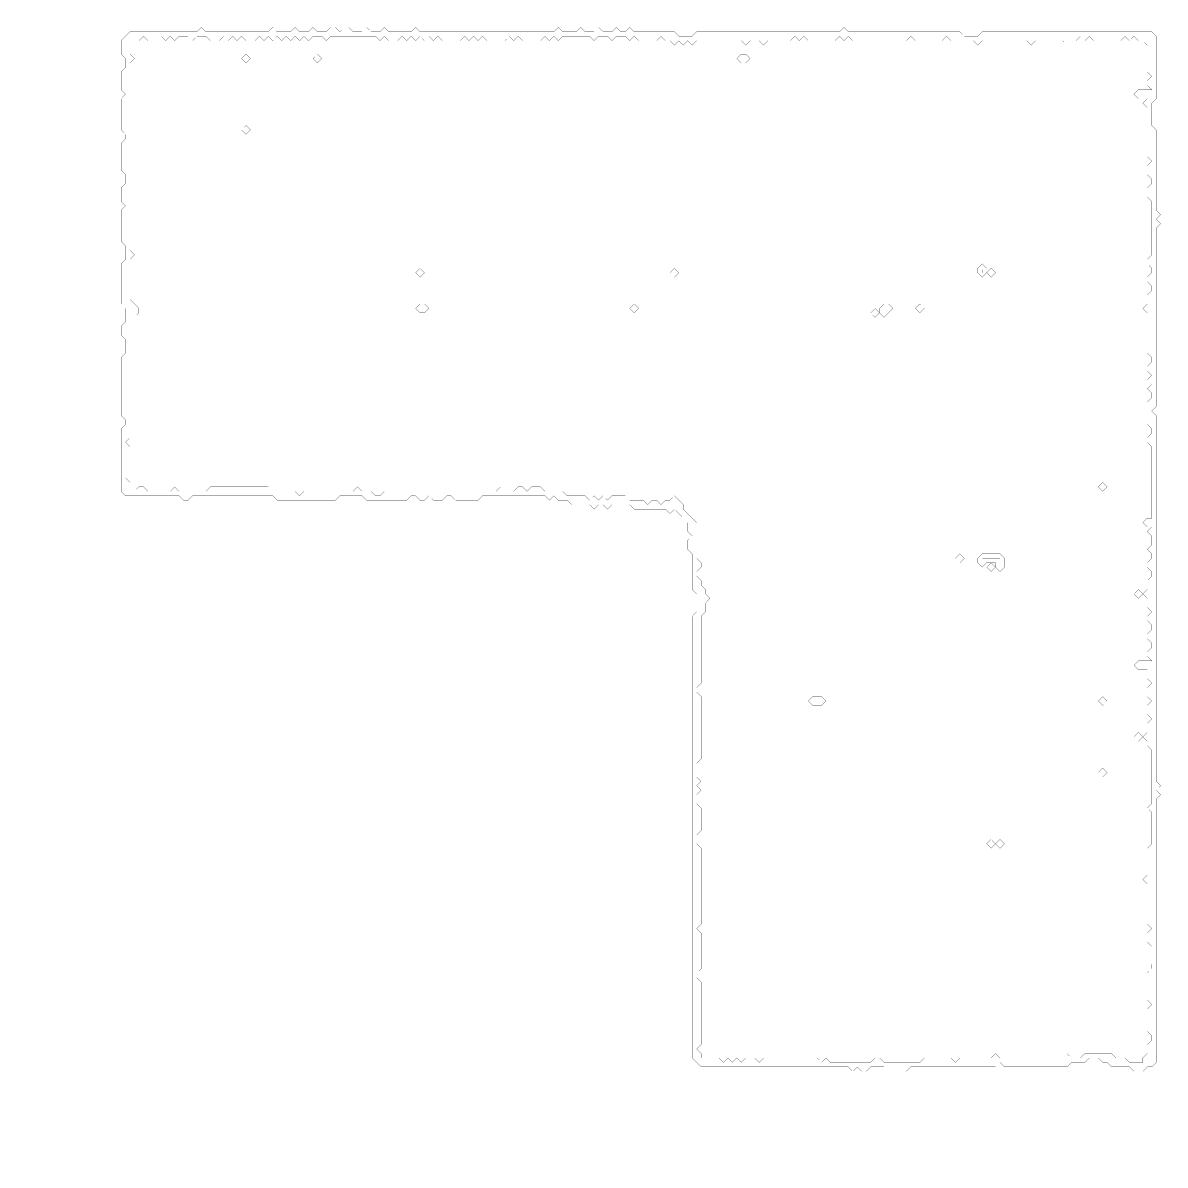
# Model space of a CAD drawing. Header units: metres. Extents: x 0 to 5298, y -5298 to 0.
# Drawn here: x 0 to 2654, y -5298 to -2644 of the extents above; entities that cross this region are included whole.
import ezdxf

# ---------------------------------------------------------------- set-up
doc = ezdxf.new("R2010")
doc.units = ezdxf.units.M
for name, color, linetype in [('conductor', 1, 'Continuous'), ('dielectric', 8, 'Continuous'), ('substrate', 5, 'Continuous')]:
    doc.layers.add(name, color=color, linetype=linetype)

msp = doc.modelspace()

# ---------------------------------------------------------------- linework, layer by layer
at = {"layer": 'conductor', "const_width": 0.5}
for points in [[(279.9, -2674.7), (269.5, -2685.1), (259.2, -2685.1), (248.8, -2685.1), (248.8, -2695.5), (248.8, -2705.8), (248.8, -2716.2), (259.2, -2726.6), (248.8, -2736.9), (248.8, -2747.3), (248.8, -2757.7), (248.8, -2768), (248.8, -2778.4), (248.8, -2788.8), (248.8, -2799.1), (248.8, -2809.5), (248.8, -2819.9), (248.8, -2830.2), (248.8, -2840.6), (248.8, -2851), (248.8, -2861.3), (248.8, -2871.7), (248.8, -2882.1), (248.8, -2892.4), (248.8, -2902.8), (248.8, -2913.2), (248.8, -2923.5), (248.8, -2933.9), (248.8, -2944.3), (248.8, -2954.6), (248.8, -2965), (248.8, -2975.4), (248.8, -2985.8), (248.8, -2996.1), (248.8, -3006.5), (248.8, -3016.9), (248.8, -3027.2), (248.8, -3037.6), (248.8, -3048), (248.8, -3058.3), (248.8, -3068.7), (248.8, -3079.1), (248.8, -3089.4), (248.8, -3099.8), (248.8, -3110.2), (248.8, -3120.5), (248.8, -3130.9), (248.8, -3141.3), (248.8, -3151.6), (248.8, -3162), (248.8, -3172.4), (259.2, -3182.7), (248.8, -3193.1), (248.8, -3203.5), (248.8, -3213.8), (248.8, -3224.2), (248.8, -3234.6), (248.8, -3244.9), (248.8, -3255.3), (248.8, -3265.7), (248.8, -3276), (248.8, -3286.4), (259.2, -3296.8), (269.5, -3307.1), (269.5, -3317.5), (259.2, -3327.9), (248.8, -3327.9), (248.8, -3338.2), (248.8, -3348.6), (248.8, -3359), (248.8, -3369.3), (248.8, -3379.7), (248.8, -3390.1), (248.8, -3400.4), (248.8, -3410.8), (248.8, -3421.2), (248.8, -3431.5), (248.8, -3441.9), (248.8, -3452.3), (248.8, -3462.6), (248.8, -3473), (248.8, -3483.4), (248.8, -3493.7), (248.8, -3504.1), (248.8, -3514.5), (248.8, -3524.8), (248.8, -3535.2), (248.8, -3545.6), (248.8, -3555.9), (248.8, -3566.3), (248.8, -3576.7), (248.8, -3587), (248.8, -3597.4), (248.8, -3607.8), (238.4, -3618.1), (248.8, -3628.5), (248.8, -3638.9), (248.8, -3649.2), (248.8, -3659.6), (248.8, -3670), (248.8, -3680.4), (248.8, -3690.7), (238.4, -3701.1), (248.8, -3711.5), (248.8, -3721.8), (259.2, -3732.2), (269.5, -3721.8), (279.9, -3721.8), (290.3, -3732.2), (300.6, -3732.2), (311, -3732.2), (321.4, -3732.2), (331.8, -3732.2), (342.1, -3732.2), (352.5, -3721.8), (362.9, -3732.2), (373.2, -3732.2), (383.6, -3732.2), (394, -3732.2), (404.3, -3732.2), (414.7, -3732.2), (425.1, -3732.2), (435.4, -3721.8), (445.8, -3721.8), (456.2, -3721.8), (466.5, -3721.8), (476.9, -3721.8), (487.3, -3721.8), (497.6, -3721.8), (508, -3721.8), (518.4, -3721.8), (528.7, -3721.8), (539.1, -3721.8), (549.5, -3721.8), (559.8, -3721.8), (570.2, -3721.8), (580.6, -3732.2), (590.9, -3732.2), (601.3, -3732.2), (611.7, -3732.2), (622, -3732.2), (632.4, -3732.2), (642.8, -3742.6), (653.1, -3732.2), (663.5, -3732.2), (673.9, -3732.2), (684.2, -3732.2), (694.6, -3732.2), (705, -3732.2), (715.3, -3732.2), (725.7, -3732.2), (736.1, -3732.2), (746.4, -3732.2), (756.8, -3732.2), (767.2, -3732.2), (777.5, -3721.8), (787.9, -3732.2), (798.3, -3732.2), (808.6, -3732.2), (819, -3742.6), (829.4, -3742.6), (839.7, -3732.2), (850.1, -3732.2), (860.5, -3732.2), (870.8, -3732.2), (881.2, -3732.2), (891.6, -3732.2), (901.9, -3732.2), (912.3, -3732.2), (922.7, -3732.2), (933, -3732.2), (943.4, -3732.2), (953.8, -3732.2), (964.1, -3732.2), (974.5, -3732.2), (984.9, -3732.2), (995.2, -3732.2), (1005.6, -3732.2), (1016, -3732.2), (1026.4, -3732.2), (1036.7, -3732.2), (1047.1, -3732.2), (1057.5, -3732.2), (1067.8, -3732.2), (1078.2, -3732.2), (1088.6, -3732.2), (1098.9, -3732.2), (1109.3, -3721.8), (1119.7, -3732.2), (1130, -3732.2), (1140.4, -3732.2), (1150.8, -3721.8), (1161.1, -3721.8), (1171.5, -3732.2), (1181.9, -3721.8), (1192.2, -3721.8), (1202.6, -3721.8), (1213, -3732.2), (1223.3, -3732.2), (1233.7, -3732.2), (1244.1, -3732.2), (1254.4, -3732.2), (1264.8, -3742.6), (1275.2, -3742.6), (1285.5, -3742.6), (1295.9, -3742.6), (1306.3, -3742.6), (1316.6, -3752.9), (1327, -3742.6), (1337.4, -3752.9), (1347.7, -3742.6), (1358.1, -3752.9), (1368.5, -3742.6), (1378.8, -3742.6), (1389.2, -3742.6), (1399.6, -3742.6), (1409.9, -3752.9), (1420.3, -3752.9), (1430.7, -3752.9), (1441, -3752.9), (1451.4, -3763.3), (1461.8, -3752.9), (1472.1, -3752.9), (1482.5, -3763.3), (1492.9, -3752.9), (1503.2, -3752.9), (1513.6, -3742.6), (1524, -3752.9), (1534.3, -3763.3), (1534.3, -3773.7), (1544.7, -3784), (1555.1, -3794.4), (1565.4, -3804.8), (1565.4, -3815.1), (1565.4, -3825.5), (1565.4, -3835.9), (1565.4, -3846.2), (1565.4, -3856.6), (1565.4, -3867), (1565.4, -3877.3), (1565.4, -3887.7), (1575.8, -3898.1), (1575.8, -3908.4), (1565.4, -3918.8), (1565.4, -3929.2), (1575.8, -3939.5), (1575.8, -3949.9), (1586.2, -3960.3), (1586.2, -3970.6), (1596.5, -3981), (1586.2, -3991.4), (1586.2, -4001.7), (1586.2, -4012.1), (1575.8, -4022.5), (1575.8, -4032.8), (1575.8, -4043.2), (1575.8, -4053.6), (1575.8, -4063.9), (1575.8, -4074.3), (1575.8, -4084.7), (1575.8, -4095), (1575.8, -4105.4), (1575.8, -4115.8), (1575.8, -4126.1), (1575.8, -4136.5), (1575.8, -4146.9), (1575.8, -4157.2), (1575.8, -4167.6), (1575.8, -4178), (1565.4, -4188.3), (1565.4, -4198.7), (1575.8, -4209.1), (1575.8, -4219.4), (1575.8, -4229.8), (1575.8, -4240.2), (1575.8, -4250.5), (1575.8, -4260.9), (1575.8, -4271.3), (1575.8, -4281.6), (1575.8, -4292), (1575.8, -4302.4), (1575.8, -4312.8), (1575.8, -4323.1), (1575.8, -4333.5), (1575.8, -4343.9), (1575.8, -4354.2), (1565.4, -4364.6), (1565.4, -4375), (1565.4, -4385.3), (1565.4, -4395.7), (1575.8, -4406.1), (1565.4, -4416.4), (1575.8, -4426.8), (1565.4, -4437.2), (1565.4, -4447.5), (1565.4, -4457.9), (1575.8, -4468.3), (1575.8, -4478.6), (1575.8, -4489), (1575.8, -4499.4), (1575.8, -4509.7), (1575.8, -4520.1), (1565.4, -4530.5), (1565.4, -4540.8), (1565.4, -4551.2), (1575.8, -4561.6), (1575.8, -4571.9), (1575.8, -4582.3), (1575.8, -4592.7), (1575.8, -4603), (1575.8, -4613.4), (1575.8, -4623.8), (1575.8, -4634.1), (1575.8, -4644.5), (1575.8, -4654.9), (1575.8, -4665.2), (1575.8, -4675.6), (1575.8, -4686), (1575.8, -4696.3), (1575.8, -4706.7), (1575.8, -4717.1), (1575.8, -4727.4), (1575.8, -4737.8), (1565.4, -4748.2), (1575.8, -4758.5), (1575.8, -4768.9), (1575.8, -4779.3), (1575.8, -4789.6), (1575.8, -4800), (1575.8, -4810.4), (1575.8, -4820.7), (1575.8, -4831.1), (1575.8, -4841.5), (1565.4, -4851.8), (1565.4, -4862.2), (1575.8, -4872.6), (1575.8, -4882.9), (1575.8, -4893.3), (1575.8, -4903.7), (1575.8, -4914), (1575.8, -4924.4), (1575.8, -4934.8), (1575.8, -4945.1), (1575.8, -4955.5), (1575.8, -4965.9), (1575.8, -4976.2), (1575.8, -4986.6), (1575.8, -4997), (1575.8, -5007.4), (1575.8, -5017.7), (1565.4, -5028.1), (1575.8, -5038.5), (1575.8, -5048.8), (1586.2, -5048.8), (1596.5, -5048.8), (1606.9, -5048.8), (1617.3, -5048.8), (1627.6, -5059.2), (1638, -5048.8), (1648.4, -5059.2), (1658.8, -5048.8), (1669.1, -5059.2), (1679.5, -5048.8), (1689.9, -5048.8), (1700.2, -5048.8), (1710.6, -5059.2), (1721, -5048.8), (1731.3, -5048.8), (1741.7, -5048.8), (1752.1, -5048.8), (1762.4, -5048.8), (1772.8, -5048.8), (1783.2, -5048.8), (1793.5, -5048.8), (1803.9, -5048.8), (1814.3, -5048.8), (1824.6, -5048.8), (1835, -5048.8), (1845.4, -5048.8), (1855.7, -5059.2), (1866.1, -5048.8), (1876.5, -5059.2), (1886.8, -5059.2), (1897.2, -5059.2), (1907.6, -5059.2), (1917.9, -5059.2), (1928.3, -5059.2), (1938.7, -5059.2), (1949, -5059.2), (1959.4, -5059.2), (1969.8, -5059.2), (1980.1, -5048.8), (1990.5, -5048.8), (2000.9, -5059.2), (2011.2, -5059.2), (2021.6, -5059.2), (2032, -5059.2), (2042.3, -5059.2), (2052.7, -5059.2), (2063.1, -5059.2), (2073.4, -5059.2), (2083.8, -5059.2), (2094.2, -5048.8), (2104.5, -5048.8), (2114.9, -5048.8), (2125.3, -5048.8), (2135.6, -5048.8), (2146, -5048.8), (2156.4, -5048.8), (2166.7, -5059.2), (2177.1, -5048.8), (2187.5, -5048.8), (2197.8, -5048.8), (2208.2, -5048.8), (2218.6, -5048.8), (2228.9, -5048.8), (2239.3, -5048.8), (2249.7, -5048.8), (2260, -5038.5), (2270.4, -5048.8), (2280.8, -5048.8), (2291.1, -5048.8), (2301.5, -5048.8), (2311.9, -5048.8), (2322.2, -5048.8), (2332.6, -5048.8), (2343, -5048.8), (2353.4, -5048.8), (2363.7, -5048.8), (2374.1, -5048.8), (2384.5, -5048.8), (2394.8, -5048.8), (2405.2, -5048.8), (2415.6, -5048.8), (2425.9, -5038.5), (2436.3, -5048.8), (2446.7, -5048.8), (2457, -5048.8), (2467.4, -5038.5), (2477.8, -5038.5), (2488.1, -5038.5), (2498.5, -5038.5), (2508.9, -5038.5), (2519.2, -5038.5), (2529.6, -5038.5), (2540, -5048.8), (2550.3, -5048.8), (2560.7, -5048.8), (2571.1, -5059.2), (2581.4, -5059.2), (2591.8, -5059.2), (2602.2, -5059.2), (2602.2, -5048.8), (2612.5, -5038.5), (2612.5, -5028.1), (2612.5, -5017.7), (2622.9, -5007.4), (2622.9, -4997), (2612.5, -4986.6), (2612.5, -4976.2), (2612.5, -4965.9), (2612.5, -4955.5), (2612.5, -4945.1), (2612.5, -4934.8), (2622.9, -4924.4), (2612.5, -4914), (2612.5, -4903.7), (2612.5, -4893.3), (2612.5, -4882.9), (2612.5, -4872.6), (2612.5, -4862.2), (2612.5, -4851.8), (2622.9, -4841.5), (2622.9, -4831.1), (2612.5, -4820.7), (2612.5, -4810.4), (2612.5, -4800), (2622.9, -4789.6), (2612.5, -4779.3), (2612.5, -4768.9), (2612.5, -4758.5), (2622.9, -4748.2), (2612.5, -4737.8), (2612.5, -4727.4), (2612.5, -4717.1), (2612.5, -4706.7), (2612.5, -4696.3), (2612.5, -4686), (2612.5, -4675.6), (2612.5, -4665.2), (2612.5, -4654.9), (2612.5, -4644.5), (2602.2, -4634.1), (2612.5, -4623.8), (2612.5, -4613.4), (2612.5, -4603), (2612.5, -4592.7), (2612.5, -4582.3), (2612.5, -4571.9), (2612.5, -4561.6), (2622.9, -4551.2), (2622.9, -4540.8), (2622.9, -4530.5), (2622.9, -4520.1), (2622.9, -4509.7), (2622.9, -4499.4), (2622.9, -4489), (2622.9, -4478.6), (2612.5, -4468.3), (2622.9, -4457.9), (2622.9, -4447.5), (2622.9, -4437.2), (2622.9, -4426.8), (2622.9, -4416.4), (2622.9, -4406.1), (2622.9, -4395.7), (2622.9, -4385.3), (2622.9, -4375), (2622.9, -4364.6), (2622.9, -4354.2), (2622.9, -4343.9), (2622.9, -4333.5), (2612.5, -4323.1), (2612.5, -4312.8), (2602.2, -4302.4), (2612.5, -4292), (2612.5, -4281.6), (2612.5, -4271.3), (2622.9, -4260.9), (2612.5, -4250.5), (2612.5, -4240.2), (2612.5, -4229.8), (2622.9, -4219.4), (2612.5, -4209.1), (2612.5, -4198.7), (2612.5, -4188.3), (2622.9, -4178), (2612.5, -4167.6), (2612.5, -4157.2), (2612.5, -4146.9), (2602.2, -4146.9), (2591.8, -4146.9), (2581.4, -4136.5), (2591.8, -4126.1), (2602.2, -4126.1), (2612.5, -4126.1), (2622.9, -4126.1), (2612.5, -4115.8), (2612.5, -4105.4), (2622.9, -4095), (2622.9, -4084.7), (2612.5, -4074.3), (2612.5, -4063.9), (2622.9, -4053.6), (2622.9, -4043.2), (2612.5, -4032.8), (2612.5, -4022.5), (2622.9, -4012.1), (2612.5, -4001.7), (2612.5, -3991.4), (2612.5, -3981), (2602.2, -3970.6), (2612.5, -3960.3), (2612.5, -3949.9), (2612.5, -3939.5), (2622.9, -3929.2), (2622.9, -3918.8), (2612.5, -3908.4), (2612.5, -3898.1), (2622.9, -3887.7), (2622.9, -3877.3), (2612.5, -3867), (2622.9, -3856.6), (2622.9, -3846.2), (2622.9, -3835.9), (2612.5, -3825.5), (2622.9, -3815.1), (2612.5, -3815.1), (2602.2, -3804.8), (2612.5, -3794.4), (2622.9, -3794.4), (2622.9, -3784), (2622.9, -3773.7), (2622.9, -3763.3), (2622.9, -3752.9), (2622.9, -3742.6), (2622.9, -3732.2), (2622.9, -3721.8), (2622.9, -3711.5), (2622.9, -3701.1), (2622.9, -3690.7), (2622.9, -3680.4), (2622.9, -3670), (2622.9, -3659.6), (2622.9, -3649.2), (2622.9, -3638.9), (2622.9, -3628.5), (2612.5, -3618.1), (2612.5, -3607.8), (2622.9, -3597.4), (2622.9, -3587), (2612.5, -3576.7), (2612.5, -3566.3), (2612.5, -3555.9), (2612.5, -3545.6), (2612.5, -3535.2), (2612.5, -3524.8), (2622.9, -3514.5), (2622.9, -3504.1), (2612.5, -3493.7), (2622.9, -3483.4), (2612.5, -3473), (2622.9, -3462.6), (2612.5, -3452.3), (2612.5, -3441.9), (2622.9, -3431.5), (2622.9, -3421.2), (2612.5, -3410.8), (2612.5, -3400.4), (2612.5, -3390.1), (2612.5, -3379.7), (2612.5, -3369.3), (2612.5, -3359), (2612.5, -3348.6), (2612.5, -3338.2), (2612.5, -3327.9), (2612.5, -3317.5), (2602.2, -3307.1), (2612.5, -3296.8), (2622.9, -3296.8), (2612.5, -3286.4), (2612.5, -3276), (2622.9, -3265.7), (2622.9, -3255.3), (2612.5, -3244.9), (2612.5, -3234.6), (2622.9, -3224.2), (2622.9, -3213.8), (2612.5, -3203.5), (2612.5, -3193.1), (2622.9, -3182.7), (2622.9, -3172.4), (2622.9, -3162), (2622.9, -3151.6), (2622.9, -3141.3), (2622.9, -3130.9), (2622.9, -3120.5), (2622.9, -3110.2), (2622.9, -3099.8), (2622.9, -3089.4), (2622.9, -3079.1), (2622.9, -3068.7), (2622.9, -3058.3), (2612.5, -3048), (2612.5, -3037.6), (2612.5, -3027.2), (2622.9, -3016.9), (2622.9, -3006.5), (2612.5, -2996.1), (2612.5, -2985.8), (2612.5, -2975.4), (2622.9, -2965), (2612.5, -2954.6), (2612.5, -2944.3), (2612.5, -2933.9), (2612.5, -2923.5), (2612.5, -2913.2), (2612.5, -2902.8), (2612.5, -2892.4), (2612.5, -2882.1), (2612.5, -2871.7), (2612.5, -2861.3), (2612.5, -2851), (2612.5, -2840.6), (2602.2, -2830.2), (2612.5, -2819.9), (2602.2, -2819.9), (2591.8, -2819.9), (2581.4, -2809.5), (2591.8, -2799.1), (2602.2, -2799.1), (2612.5, -2799.1), (2622.9, -2799.1), (2612.5, -2788.8), (2612.5, -2778.4), (2622.9, -2768), (2612.5, -2757.7), (2612.5, -2747.3), (2612.5, -2736.9), (2612.5, -2726.6), (2612.5, -2716.2), (2612.5, -2705.8), (2612.5, -2695.5), (2602.2, -2685.1), (2591.8, -2685.1), (2581.4, -2674.7), (2571.1, -2685.1), (2560.7, -2674.7), (2550.3, -2685.1), (2540, -2685.1), (2529.6, -2685.1), (2519.2, -2685.1), (2508.9, -2685.1), (2498.5, -2685.1), (2488.1, -2685.1), (2477.8, -2674.7), (2467.4, -2685.1), (2457, -2674.7), (2446.7, -2685.1), (2436.3, -2685.1), (2425.9, -2695.5), (2415.6, -2685.1), (2405.2, -2685.1), (2394.8, -2685.1), (2384.5, -2685.1), (2374.1, -2685.1), (2363.7, -2685.1), (2353.4, -2685.1), (2343, -2695.5), (2332.6, -2685.1), (2322.2, -2685.1), (2311.9, -2685.1), (2301.5, -2685.1), (2291.1, -2685.1), (2280.8, -2685.1), (2270.4, -2685.1), (2260, -2685.1), (2249.7, -2685.1), (2239.3, -2685.1), (2228.9, -2685.1), (2218.6, -2695.5), (2208.2, -2685.1), (2197.8, -2685.1), (2187.5, -2685.1), (2177.1, -2685.1), (2166.7, -2685.1), (2156.4, -2685.1), (2146, -2674.7), (2135.6, -2685.1), (2125.3, -2685.1), (2114.9, -2685.1), (2104.5, -2685.1), (2094.2, -2685.1), (2083.8, -2685.1), (2073.4, -2685.1), (2063.1, -2674.7), (2052.7, -2685.1), (2042.3, -2685.1), (2032, -2685.1), (2021.6, -2685.1), (2011.2, -2685.1), (2000.9, -2685.1), (1990.5, -2685.1), (1980.1, -2685.1), (1969.8, -2685.1), (1959.4, -2685.1), (1949, -2685.1), (1938.7, -2685.1), (1928.3, -2685.1), (1917.9, -2674.7), (1907.6, -2685.1), (1897.2, -2674.7), (1886.8, -2685.1), (1876.5, -2685.1), (1866.1, -2685.1), (1855.7, -2685.1), (1845.4, -2685.1), (1835, -2685.1), (1824.6, -2685.1), (1814.3, -2674.7), (1803.9, -2685.1), (1793.5, -2674.7), (1783.2, -2685.1), (1772.8, -2685.1), (1762.4, -2685.1), (1752.1, -2685.1), (1741.7, -2685.1), (1731.3, -2685.1), (1721, -2695.5), (1710.6, -2685.1), (1700.2, -2685.1), (1689.9, -2685.1), (1679.5, -2695.5), (1669.1, -2685.1), (1658.8, -2685.1), (1648.4, -2685.1), (1638, -2685.1), (1627.6, -2685.1), (1617.3, -2685.1), (1606.9, -2685.1), (1596.5, -2685.1), (1586.2, -2685.1), (1575.8, -2685.1), (1565.4, -2685.1), (1555.1, -2695.5), (1544.7, -2685.1), (1534.3, -2695.5), (1524, -2685.1), (1513.6, -2695.5), (1503.2, -2685.1), (1492.9, -2685.1), (1482.5, -2674.7), (1472.1, -2685.1), (1461.8, -2685.1), (1451.4, -2685.1), (1441, -2685.1), (1430.7, -2685.1), (1420.3, -2674.7), (1409.9, -2685.1), (1399.6, -2674.7), (1389.2, -2674.7), (1378.8, -2674.7), (1368.5, -2685.1), (1358.1, -2674.7), (1347.7, -2674.7), (1337.4, -2674.7), (1327, -2685.1), (1316.6, -2674.7), (1306.3, -2674.7), (1295.9, -2674.7), (1285.5, -2674.7), (1275.2, -2674.7), (1264.8, -2674.7), (1254.4, -2674.7), (1244.1, -2685.1), (1233.7, -2674.7), (1223.3, -2685.1), (1213, -2674.7), (1202.6, -2685.1), (1192.2, -2685.1), (1181.9, -2685.1), (1171.5, -2685.1), (1161.1, -2685.1), (1150.8, -2674.7), (1140.4, -2685.1), (1130, -2674.7), (1119.7, -2685.1), (1109.3, -2685.1), (1098.9, -2685.1), (1088.6, -2685.1), (1078.2, -2685.1), (1067.8, -2674.7), (1057.5, -2685.1), (1047.1, -2674.7), (1036.7, -2685.1), (1026.4, -2674.7), (1016, -2685.1), (1005.6, -2685.1), (995.2, -2685.1), (984.9, -2685.1), (974.5, -2685.1), (964.1, -2674.7), (953.8, -2685.1), (943.4, -2674.7), (933, -2685.1), (922.7, -2674.7), (912.3, -2685.1), (901.9, -2674.7), (891.6, -2685.1), (881.2, -2674.7), (870.8, -2685.1), (860.5, -2685.1), (850.1, -2685.1), (839.7, -2674.7), (829.4, -2685.1), (819, -2674.7), (808.6, -2674.7), (798.3, -2674.7), (787.9, -2674.7), (777.5, -2674.7), (767.2, -2674.7), (756.8, -2674.7), (746.4, -2674.7), (736.1, -2674.7), (725.7, -2674.7), (715.3, -2674.7), (705, -2685.1), (694.6, -2674.7), (684.2, -2674.7), (673.9, -2674.7), (663.5, -2685.1), (653.1, -2674.7), (642.8, -2685.1), (632.4, -2674.7), (622, -2685.1), (611.7, -2674.7), (601.3, -2685.1), (590.9, -2674.7), (580.6, -2685.1), (570.2, -2674.7), (559.8, -2685.1), (549.5, -2674.7), (539.1, -2685.1), (528.7, -2685.1), (518.4, -2685.1), (508, -2674.7), (497.6, -2685.1), (487.3, -2674.7), (476.9, -2685.1), (466.5, -2674.7), (456.2, -2685.1), (445.8, -2685.1), (435.4, -2685.1), (425.1, -2674.7), (414.7, -2674.7), (404.3, -2674.7), (394, -2685.1), (383.6, -2674.7), (373.2, -2674.7), (362.9, -2674.7), (352.5, -2685.1), (342.1, -2674.7), (331.8, -2685.1), (321.4, -2674.7), (311, -2685.1), (300.6, -2685.1), (290.3, -2685.1)], [(508, -2726.6), (518.4, -2716.2), (528.7, -2726.6), (518.4, -2736.9)], [(673.9, -2726.6), (684.2, -2716.2), (694.6, -2726.6), (684.2, -2736.9)], [(1658.8, -2726.6), (1669.1, -2716.2), (1679.5, -2716.2), (1689.9, -2726.6), (1679.5, -2736.9), (1669.1, -2736.9)], [(508, -2892.4), (518.4, -2882.1), (528.7, -2892.4), (518.4, -2902.8)], [(2218.6, -3213.8), (2228.9, -3203.5), (2239.3, -3213.8), (2239.3, -3224.2), (2228.9, -3234.6), (2218.6, -3224.2)], [(912.3, -3224.2), (922.7, -3213.8), (933, -3224.2), (922.7, -3234.6)], [(1503.2, -3224.2), (1513.6, -3213.8), (1524, -3224.2), (1513.6, -3234.6)], [(2239.3, -3224.2), (2249.7, -3213.8), (2260, -3224.2), (2249.7, -3234.6)], [(912.3, -3307.1), (922.7, -3296.8), (933, -3296.8), (943.4, -3307.1), (933, -3317.5), (922.7, -3317.5)], [(1409.9, -3307.1), (1420.3, -3296.8), (1430.7, -3307.1), (1420.3, -3317.5)], [(1969.8, -3317.5), (1980.1, -3307.1), (1990.5, -3317.5), (1980.1, -3327.9)], [(1990.5, -3307.1), (2000.9, -3296.8), (2011.2, -3296.8), (2021.6, -3307.1), (2011.2, -3317.5), (2000.9, -3327.9), (1990.5, -3317.5)], [(2073.4, -3307.1), (2083.8, -3296.8), (2094.2, -3307.1), (2083.8, -3317.5)], [(2498.5, -3721.8), (2508.9, -3711.5), (2519.2, -3721.8), (2508.9, -3732.2)], [(2166.7, -3887.7), (2177.1, -3877.3), (2187.5, -3887.7), (2177.1, -3898.1)], [(2218.6, -3887.7), (2228.9, -3877.3), (2239.3, -3877.3), (2249.7, -3877.3), (2260, -3877.3), (2270.4, -3877.3), (2280.8, -3887.7), (2280.8, -3898.1), (2280.8, -3908.4), (2270.4, -3918.8), (2260, -3908.4), (2260, -3898.1), (2249.7, -3898.1), (2239.3, -3898.1), (2228.9, -3908.4), (2218.6, -3898.1)], [(2239.3, -3908.4), (2249.7, -3898.1), (2260, -3908.4), (2249.7, -3918.8)], [(2581.4, -3970.6), (2591.8, -3960.3), (2602.2, -3970.6), (2591.8, -3981)], [(1824.6, -4219.4), (1835, -4209.1), (1845.4, -4209.1), (1855.7, -4209.1), (1866.1, -4219.4), (1855.7, -4229.8), (1845.4, -4229.8), (1835, -4229.8)], [(2498.5, -4219.4), (2508.9, -4209.1), (2519.2, -4219.4), (2508.9, -4229.8)], [(2581.4, -4302.4), (2591.8, -4292), (2602.2, -4302.4), (2591.8, -4312.8)], [(2498.5, -4385.3), (2508.9, -4375), (2519.2, -4385.3), (2508.9, -4395.7)], [(2239.3, -4551.2), (2249.7, -4540.8), (2260, -4551.2), (2249.7, -4561.6)], [(2260, -4551.2), (2270.4, -4540.8), (2280.8, -4551.2), (2270.4, -4561.6)]]:
    msp.add_lwpolyline(points, close=True, dxfattribs=at)
at = {"layer": 'dielectric', "const_width": 0.5}
msp.add_lwpolyline([(2622.9, -3545.6)], close=True, dxfattribs=at)
at = {"layer": 'substrate', "const_width": 0.5}
msp.add_lwpolyline([(0, -2633.3), (0, -2643.6), (0, -2654), (0, -2664.4), (0, -2674.7), (0, -2685.1), (0, -2695.5), (0, -2705.8), (0, -2716.2), (0, -2726.6), (0, -2736.9), (0, -2747.3), (0, -2757.7), (0, -2768), (0, -2778.4), (0, -2788.8), (0, -2799.1), (0, -2809.5), (0, -2819.9), (0, -2830.2), (0, -2840.6), (0, -2851), (0, -2861.3), (0, -2871.7), (0, -2882.1), (0, -2892.4), (0, -2902.8), (0, -2913.2), (0, -2923.5), (0, -2933.9), (0, -2944.3), (0, -2954.6), (0, -2965), (0, -2975.4), (0, -2985.8), (0, -2996.1), (0, -3006.5), (0, -3016.9), (0, -3027.2), (0, -3037.6), (0, -3048), (0, -3058.3), (0, -3068.7), (0, -3079.1), (0, -3089.4), (0, -3099.8), (0, -3110.2), (0, -3120.5), (0, -3130.9), (0, -3141.3), (0, -3151.6), (0, -3162), (0, -3172.4), (0, -3182.7), (0, -3193.1), (0, -3203.5), (0, -3213.8), (0, -3224.2), (0, -3234.6), (0, -3244.9), (0, -3255.3), (0, -3265.7), (0, -3276), (0, -3286.4), (0, -3296.8), (0, -3307.1), (0, -3317.5), (0, -3327.9), (0, -3338.2), (0, -3348.6), (0, -3359), (0, -3369.3), (0, -3379.7), (0, -3390.1), (0, -3400.4), (0, -3410.8), (0, -3421.2), (0, -3431.5), (0, -3441.9), (0, -3452.3), (0, -3462.6), (0, -3473), (0, -3483.4), (0, -3493.7), (0, -3504.1), (0, -3514.5), (0, -3524.8), (0, -3535.2), (0, -3545.6), (0, -3555.9), (0, -3566.3), (0, -3576.7), (0, -3587), (0, -3597.4), (0, -3607.8), (0, -3618.1), (0, -3628.5), (0, -3638.9), (0, -3649.2), (0, -3659.6), (0, -3670), (0, -3680.4), (0, -3690.7), (0, -3701.1), (0, -3711.5), (0, -3721.8), (0, -3732.2), (0, -3742.6), (0, -3752.9), (0, -3763.3), (0, -3773.7), (0, -3784), (0, -3794.4), (0, -3804.8), (0, -3815.1), (0, -3825.5), (0, -3835.9), (0, -3846.2), (0, -3856.6), (0, -3867), (0, -3877.3), (0, -3887.7), (0, -3898.1), (0, -3908.4), (0, -3918.8), (0, -3929.2), (0, -3939.5), (0, -3949.9), (0, -3960.3), (0, -3970.6), (0, -3981), (0, -3991.4), (0, -4001.7), (0, -4012.1), (0, -4022.5), (0, -4032.8), (0, -4043.2), (0, -4053.6), (0, -4063.9), (0, -4074.3), (0, -4084.7), (0, -4095), (0, -4105.4), (0, -4115.8), (0, -4126.1), (0, -4136.5), (0, -4146.9), (0, -4157.2), (0, -4167.6), (0, -4178), (0, -4188.3), (0, -4198.7), (0, -4209.1), (0, -4219.4), (0, -4229.8), (0, -4240.2), (0, -4250.5), (0, -4260.9), (0, -4271.3), (0, -4281.6), (0, -4292), (0, -4302.4), (0, -4312.8), (0, -4323.1), (0, -4333.5), (0, -4343.9), (0, -4354.2), (0, -4364.6), (0, -4375), (0, -4385.3), (0, -4395.7), (0, -4406.1), (0, -4416.4), (0, -4426.8), (0, -4437.2), (0, -4447.5), (0, -4457.9), (0, -4468.3), (0, -4478.6), (0, -4489), (0, -4499.4), (0, -4509.7), (0, -4520.1), (0, -4530.5), (0, -4540.8), (0, -4551.2), (0, -4561.6), (0, -4571.9), (0, -4582.3), (0, -4592.7), (0, -4603), (0, -4613.4), (0, -4623.8), (0, -4634.1), (0, -4644.5), (0, -4654.9), (0, -4665.2), (0, -4675.6), (0, -4686), (0, -4696.3), (0, -4706.7), (0, -4717.1), (0, -4727.4), (0, -4737.8), (0, -4748.2), (0, -4758.5), (0, -4768.9), (0, -4779.3), (0, -4789.6), (0, -4800), (0, -4810.4), (0, -4820.7), (0, -4831.1), (0, -4841.5), (0, -4851.8), (0, -4862.2), (0, -4872.6), (0, -4882.9), (0, -4893.3), (0, -4903.7), (0, -4914), (0, -4924.4), (0, -4934.8), (0, -4945.1), (0, -4955.5), (0, -4965.9), (0, -4976.2), (0, -4986.6), (0, -4997), (0, -5007.4), (0, -5017.7), (0, -5028.1), (0, -5038.5), (0, -5048.8), (0, -5059.2), (0, -5069.6), (0, -5079.9), (0, -5090.3), (0, -5100.7), (0, -5111), (0, -5121.4), (0, -5131.8), (0, -5142.1), (0, -5152.5), (0, -5162.9), (0, -5173.2), (0, -5183.6), (0, -5194), (0, -5204.3), (0, -5214.7), (0, -5225.1), (0, -5235.4), (0, -5245.8), (0, -5256.2), (0, -5266.5), (0, -5276.9), (0, -5287.3), (0, -5297.6), (10.4, -5297.6), (20.7, -5297.6), (31.1, -5297.6), (41.5, -5297.6), (51.8, -5297.6), (62.2, -5297.6), (72.6, -5297.6), (82.9, -5297.6), (93.3, -5297.6), (103.7, -5297.6), (114, -5297.6), (124.4, -5297.6), (134.8, -5297.6), (145.1, -5297.6), (155.5, -5297.6), (165.9, -5297.6), (176.2, -5297.6), (186.6, -5297.6), (197, -5297.6), (207.3, -5297.6), (217.7, -5297.6), (228.1, -5297.6), (238.4, -5297.6), (248.8, -5297.6), (259.2, -5297.6), (269.5, -5297.6), (279.9, -5297.6), (290.3, -5297.6), (300.6, -5297.6), (311, -5297.6), (321.4, -5297.6), (331.8, -5297.6), (342.1, -5297.6), (352.5, -5297.6), (362.9, -5297.6), (373.2, -5297.6), (383.6, -5297.6), (394, -5297.6), (404.3, -5297.6), (414.7, -5297.6), (425.1, -5297.6), (435.4, -5297.6), (445.8, -5297.6), (456.2, -5297.6), (466.5, -5297.6), (476.9, -5297.6), (487.3, -5297.6), (497.6, -5297.6), (508, -5297.6), (518.4, -5297.6), (528.7, -5297.6), (539.1, -5297.6), (549.5, -5297.6), (559.8, -5297.6), (570.2, -5297.6), (580.6, -5297.6), (590.9, -5297.6), (601.3, -5297.6), (611.7, -5297.6), (622, -5297.6), (632.4, -5297.6), (642.8, -5297.6), (653.1, -5297.6), (663.5, -5297.6), (673.9, -5297.6), (684.2, -5297.6), (694.6, -5297.6), (705, -5297.6), (715.3, -5297.6), (725.7, -5297.6), (736.1, -5297.6), (746.4, -5297.6), (756.8, -5297.6), (767.2, -5297.6), (777.5, -5297.6), (787.9, -5297.6), (798.3, -5297.6), (808.6, -5297.6), (819, -5297.6), (829.4, -5297.6), (839.7, -5297.6), (850.1, -5297.6), (860.5, -5297.6), (870.8, -5297.6), (881.2, -5297.6), (891.6, -5297.6), (901.9, -5297.6), (912.3, -5297.6), (922.7, -5297.6), (933, -5297.6), (943.4, -5297.6), (953.8, -5297.6), (964.1, -5297.6), (974.5, -5297.6), (984.9, -5297.6), (995.2, -5297.6), (1005.6, -5297.6), (1016, -5297.6), (1026.4, -5297.6), (1036.7, -5297.6), (1047.1, -5297.6), (1057.5, -5297.6), (1067.8, -5297.6), (1078.2, -5297.6), (1088.6, -5297.6), (1098.9, -5297.6), (1109.3, -5297.6), (1119.7, -5297.6), (1130, -5297.6), (1140.4, -5297.6), (1150.8, -5297.6), (1161.1, -5297.6), (1171.5, -5297.6), (1181.9, -5297.6), (1192.2, -5297.6), (1202.6, -5297.6), (1213, -5297.6), (1223.3, -5297.6), (1233.7, -5297.6), (1244.1, -5297.6), (1254.4, -5297.6), (1264.8, -5297.6), (1275.2, -5297.6), (1285.5, -5297.6), (1295.9, -5297.6), (1306.3, -5297.6), (1316.6, -5297.6), (1327, -5297.6), (1337.4, -5297.6), (1347.7, -5297.6), (1358.1, -5297.6), (1368.5, -5297.6), (1378.8, -5297.6), (1389.2, -5297.6), (1399.6, -5297.6), (1409.9, -5297.6), (1420.3, -5297.6), (1430.7, -5297.6), (1441, -5297.6), (1451.4, -5297.6), (1461.8, -5297.6), (1472.1, -5297.6), (1482.5, -5297.6), (1492.9, -5297.6), (1503.2, -5297.6), (1513.6, -5297.6), (1524, -5297.6), (1534.3, -5297.6), (1544.7, -5297.6), (1555.1, -5297.6), (1565.4, -5297.6), (1575.8, -5297.6), (1586.2, -5297.6), (1596.5, -5297.6), (1606.9, -5297.6), (1617.3, -5297.6), (1627.6, -5297.6), (1638, -5297.6), (1648.4, -5297.6), (1658.8, -5297.6), (1669.1, -5297.6), (1679.5, -5297.6), (1689.9, -5297.6), (1700.2, -5297.6), (1710.6, -5297.6), (1721, -5297.6), (1731.3, -5297.6), (1741.7, -5297.6), (1752.1, -5297.6), (1762.4, -5297.6), (1772.8, -5297.6), (1783.2, -5297.6), (1793.5, -5297.6), (1803.9, -5297.6), (1814.3, -5297.6), (1824.6, -5297.6), (1835, -5297.6), (1845.4, -5297.6), (1855.7, -5297.6), (1866.1, -5297.6), (1876.5, -5297.6), (1886.8, -5297.6), (1897.2, -5297.6), (1907.6, -5297.6), (1917.9, -5297.6), (1928.3, -5297.6), (1938.7, -5297.6), (1949, -5297.6), (1959.4, -5297.6), (1969.8, -5297.6), (1980.1, -5297.6), (1990.5, -5297.6), (2000.9, -5297.6), (2011.2, -5297.6), (2021.6, -5297.6), (2032, -5297.6), (2042.3, -5297.6), (2052.7, -5297.6), (2063.1, -5297.6), (2073.4, -5297.6), (2083.8, -5297.6), (2094.2, -5297.6), (2104.5, -5297.6), (2114.9, -5297.6), (2125.3, -5297.6), (2135.6, -5297.6), (2146, -5297.6), (2156.4, -5297.6), (2166.7, -5297.6), (2177.1, -5297.6), (2187.5, -5297.6), (2197.8, -5297.6), (2208.2, -5297.6), (2218.6, -5297.6), (2228.9, -5297.6), (2239.3, -5297.6), (2249.7, -5297.6), (2260, -5297.6), (2270.4, -5297.6), (2280.8, -5297.6), (2291.1, -5297.6), (2301.5, -5297.6), (2311.9, -5297.6), (2322.2, -5297.6), (2332.6, -5297.6), (2343, -5297.6), (2353.4, -5297.6), (2363.7, -5297.6), (2374.1, -5297.6), (2384.5, -5297.6), (2394.8, -5297.6), (2405.2, -5297.6), (2415.6, -5297.6), (2425.9, -5297.6), (2436.3, -5297.6), (2446.7, -5297.6), (2457, -5297.6), (2467.4, -5297.6), (2477.8, -5297.6), (2488.1, -5297.6), (2498.5, -5297.6), (2508.9, -5297.6), (2519.2, -5297.6), (2529.6, -5297.6), (2540, -5297.6), (2550.3, -5297.6), (2560.7, -5297.6), (2571.1, -5297.6), (2581.4, -5297.6), (2591.8, -5297.6), (2602.2, -5297.6), (2612.5, -5297.6), (2622.9, -5297.6), (2633.3, -5297.6), (2643.6, -5297.6), (2654, -5297.6), (2664.4, -5297.6)], dxfattribs=at)
for points in [[(404.3, -2664.4), (414.7, -2654), (425.1, -2664.4), (435.4, -2664.4), (445.8, -2664.4), (456.2, -2664.4), (466.5, -2664.4), (476.9, -2664.4), (487.3, -2664.4), (497.6, -2664.4), (508, -2664.4), (518.4, -2664.4), (528.7, -2664.4), (539.1, -2664.4), (549.5, -2664.4), (559.8, -2664.4), (570.2, -2664.4), (580.6, -2654), (590.9, -2664.4), (601.3, -2664.4), (611.7, -2664.4), (622, -2664.4), (632.4, -2654), (642.8, -2664.4), (653.1, -2664.4), (663.5, -2664.4), (673.9, -2654), (684.2, -2664.4), (694.6, -2664.4), (705, -2664.4), (715.3, -2654), (725.7, -2654), (736.1, -2664.4), (746.4, -2654), (756.8, -2654), (767.2, -2664.4), (777.5, -2664.4), (787.9, -2664.4), (798.3, -2654), (808.6, -2664.4), (819, -2664.4), (829.4, -2664.4), (839.7, -2654), (850.1, -2664.4), (860.5, -2664.4), (870.8, -2664.4), (881.2, -2664.4), (891.6, -2664.4), (901.9, -2664.4), (912.3, -2654), (922.7, -2664.4), (933, -2664.4), (943.4, -2664.4), (953.8, -2664.4), (964.1, -2664.4), (974.5, -2664.4), (984.9, -2664.4), (995.2, -2664.4), (1005.6, -2664.4), (1016, -2664.4), (1026.4, -2664.4), (1036.7, -2664.4), (1047.1, -2664.4), (1057.5, -2664.4), (1067.8, -2664.4), (1078.2, -2664.4), (1088.6, -2664.4), (1098.9, -2664.4), (1109.3, -2664.4), (1119.7, -2664.4), (1130, -2664.4), (1140.4, -2664.4), (1150.8, -2664.4), (1161.1, -2664.4), (1171.5, -2664.4), (1181.9, -2664.4), (1192.2, -2664.4), (1202.6, -2664.4), (1213, -2664.4), (1223.3, -2664.4), (1233.7, -2664.4), (1244.1, -2654), (1254.4, -2664.4), (1264.8, -2664.4), (1275.2, -2664.4), (1285.5, -2664.4), (1295.9, -2654), (1306.3, -2664.4), (1316.6, -2664.4), (1327, -2664.4), (1337.4, -2654), (1347.7, -2664.4), (1358.1, -2664.4), (1368.5, -2664.4), (1378.8, -2654), (1389.2, -2664.4), (1399.6, -2664.4), (1409.9, -2654), (1420.3, -2664.4), (1430.7, -2664.4), (1441, -2664.4), (1451.4, -2664.4), (1461.8, -2664.4), (1472.1, -2664.4), (1482.5, -2664.4), (1492.9, -2664.4), (1503.2, -2664.4), (1513.6, -2664.4), (1524, -2674.7), (1534.3, -2674.7), (1544.7, -2674.7), (1555.1, -2674.7), (1565.4, -2664.4), (1575.8, -2664.4), (1586.2, -2664.4), (1596.5, -2664.4), (1606.9, -2664.4), (1617.3, -2664.4), (1627.6, -2664.4), (1638, -2664.4), (1648.4, -2664.4), (1658.8, -2664.4), (1669.1, -2664.4), (1679.5, -2664.4), (1689.9, -2664.4), (1700.2, -2664.4), (1710.6, -2664.4), (1721, -2664.4), (1731.3, -2664.4), (1741.7, -2664.4), (1752.1, -2664.4), (1762.4, -2664.4), (1772.8, -2664.4), (1783.2, -2664.4), (1793.5, -2664.4), (1803.9, -2664.4), (1814.3, -2664.4), (1824.6, -2664.4), (1835, -2664.4), (1845.4, -2664.4), (1855.7, -2664.4), (1866.1, -2664.4), (1876.5, -2664.4), (1886.8, -2664.4), (1897.2, -2664.4), (1907.6, -2654), (1917.9, -2664.4), (1928.3, -2664.4), (1938.7, -2664.4), (1949, -2664.4), (1959.4, -2664.4), (1969.8, -2664.4), (1980.1, -2664.4), (1990.5, -2664.4), (2000.9, -2664.4), (2011.2, -2664.4), (2021.6, -2664.4), (2032, -2664.4), (2042.3, -2664.4), (2052.7, -2664.4), (2063.1, -2664.4), (2073.4, -2664.4), (2083.8, -2664.4), (2094.2, -2664.4), (2104.5, -2664.4), (2114.9, -2664.4), (2125.3, -2664.4), (2135.6, -2664.4), (2146, -2664.4), (2156.4, -2664.4), (2166.7, -2664.4), (2177.1, -2664.4), (2187.5, -2674.7), (2197.8, -2674.7), (2208.2, -2674.7), (2218.6, -2674.7), (2228.9, -2664.4), (2239.3, -2664.4), (2249.7, -2664.4), (2260, -2664.4), (2270.4, -2664.4), (2280.8, -2664.4), (2291.1, -2664.4), (2301.5, -2664.4), (2311.9, -2664.4), (2322.2, -2664.4), (2332.6, -2664.4), (2343, -2664.4), (2353.4, -2664.4), (2363.7, -2664.4), (2374.1, -2664.4), (2384.5, -2664.4), (2394.8, -2664.4), (2405.2, -2664.4), (2415.6, -2664.4), (2425.9, -2664.4), (2436.3, -2664.4), (2446.7, -2664.4), (2457, -2664.4), (2467.4, -2664.4), (2477.8, -2664.4), (2488.1, -2664.4), (2498.5, -2664.4), (2508.9, -2664.4), (2519.2, -2664.4), (2529.6, -2664.4), (2540, -2664.4), (2550.3, -2664.4), (2560.7, -2664.4), (2571.1, -2664.4), (2581.4, -2664.4), (2591.8, -2664.4), (2602.2, -2664.4), (2612.5, -2664.4), (2622.9, -2664.4), (2633.3, -2674.7), (2633.3, -2685.1), (2633.3, -2695.5), (2633.3, -2705.8), (2633.3, -2716.2), (2633.3, -2726.6), (2633.3, -2736.9), (2633.3, -2747.3), (2633.3, -2757.7), (2633.3, -2768), (2633.3, -2778.4), (2633.3, -2788.8), (2633.3, -2799.1), (2633.3, -2809.5), (2633.3, -2819.9), (2622.9, -2830.2), (2622.9, -2840.6), (2622.9, -2851), (2622.9, -2861.3), (2622.9, -2871.7), (2622.9, -2882.1), (2633.3, -2892.4), (2633.3, -2902.8), (2633.3, -2913.2), (2633.3, -2923.5), (2633.3, -2933.9), (2633.3, -2944.3), (2633.3, -2954.6), (2633.3, -2965), (2633.3, -2975.4), (2633.3, -2985.8), (2633.3, -2996.1), (2633.3, -3006.5), (2633.3, -3016.9), (2633.3, -3027.2), (2633.3, -3037.6), (2633.3, -3048), (2633.3, -3058.3), (2633.3, -3068.7), (2633.3, -3079.1), (2643.6, -3089.4), (2633.3, -3099.8), (2643.6, -3110.2), (2633.3, -3120.5), (2633.3, -3130.9), (2633.3, -3141.3), (2633.3, -3151.6), (2633.3, -3162), (2633.3, -3172.4), (2633.3, -3182.7), (2633.3, -3193.1), (2633.3, -3203.5), (2633.3, -3213.8), (2633.3, -3224.2), (2633.3, -3234.6), (2633.3, -3244.9), (2633.3, -3255.3), (2633.3, -3265.7), (2633.3, -3276), (2633.3, -3286.4), (2633.3, -3296.8), (2633.3, -3307.1), (2633.3, -3317.5), (2633.3, -3327.9), (2633.3, -3338.2), (2633.3, -3348.6), (2633.3, -3359), (2633.3, -3369.3), (2633.3, -3379.7), (2633.3, -3390.1), (2633.3, -3400.4), (2633.3, -3410.8), (2633.3, -3421.2), (2633.3, -3431.5), (2633.3, -3441.9), (2633.3, -3452.3), (2633.3, -3462.6), (2633.3, -3473), (2633.3, -3483.4), (2633.3, -3493.7), (2633.3, -3504.1), (2633.3, -3514.5), (2633.3, -3524.8), (2633.3, -3535.2), (2622.9, -3545.6), (2633.3, -3555.9), (2633.3, -3566.3), (2633.3, -3576.7), (2633.3, -3587), (2633.3, -3597.4), (2633.3, -3607.8), (2633.3, -3618.1), (2633.3, -3628.5), (2633.3, -3638.9), (2633.3, -3649.2), (2633.3, -3659.6), (2633.3, -3670), (2633.3, -3680.4), (2633.3, -3690.7), (2633.3, -3701.1), (2633.3, -3711.5), (2633.3, -3721.8), (2633.3, -3732.2), (2633.3, -3742.6), (2633.3, -3752.9), (2633.3, -3763.3), (2633.3, -3773.7), (2633.3, -3784), (2633.3, -3794.4), (2633.3, -3804.8), (2633.3, -3815.1), (2633.3, -3825.5), (2633.3, -3835.9), (2633.3, -3846.2), (2633.3, -3856.6), (2633.3, -3867), (2633.3, -3877.3), (2633.3, -3887.7), (2633.3, -3898.1), (2633.3, -3908.4), (2633.3, -3918.8), (2633.3, -3929.2), (2633.3, -3939.5), (2633.3, -3949.9), (2633.3, -3960.3), (2633.3, -3970.6), (2633.3, -3981), (2633.3, -3991.4), (2633.3, -4001.7), (2633.3, -4012.1), (2633.3, -4022.5), (2633.3, -4032.8), (2633.3, -4043.2), (2633.3, -4053.6), (2633.3, -4063.9), (2633.3, -4074.3), (2633.3, -4084.7), (2633.3, -4095), (2633.3, -4105.4), (2633.3, -4115.8), (2633.3, -4126.1), (2633.3, -4136.5), (2633.3, -4146.9), (2633.3, -4157.2), (2633.3, -4167.6), (2633.3, -4178), (2633.3, -4188.3), (2633.3, -4198.7), (2633.3, -4209.1), (2633.3, -4219.4), (2633.3, -4229.8), (2633.3, -4240.2), (2633.3, -4250.5), (2633.3, -4260.9), (2633.3, -4271.3), (2633.3, -4281.6), (2633.3, -4292), (2633.3, -4302.4), (2633.3, -4312.8), (2633.3, -4323.1), (2633.3, -4333.5), (2633.3, -4343.9), (2633.3, -4354.2), (2633.3, -4364.6), (2633.3, -4375), (2633.3, -4385.3), (2633.3, -4395.7), (2633.3, -4406.1), (2643.6, -4416.4), (2633.3, -4426.8), (2643.6, -4437.2), (2633.3, -4447.5), (2633.3, -4457.9), (2633.3, -4468.3), (2633.3, -4478.6), (2633.3, -4489), (2633.3, -4499.4), (2633.3, -4509.7), (2633.3, -4520.1), (2633.3, -4530.5), (2633.3, -4540.8), (2633.3, -4551.2), (2633.3, -4561.6), (2633.3, -4571.9), (2633.3, -4582.3), (2633.3, -4592.7), (2633.3, -4603), (2633.3, -4613.4), (2633.3, -4623.8), (2633.3, -4634.1), (2633.3, -4644.5), (2633.3, -4654.9), (2633.3, -4665.2), (2633.3, -4675.6), (2633.3, -4686), (2633.3, -4696.3), (2633.3, -4706.7), (2633.3, -4717.1), (2633.3, -4727.4), (2633.3, -4737.8), (2633.3, -4748.2), (2633.3, -4758.5), (2633.3, -4768.9), (2633.3, -4779.3), (2633.3, -4789.6), (2633.3, -4800), (2633.3, -4810.4), (2633.3, -4820.7), (2633.3, -4831.1), (2633.3, -4841.5), (2633.3, -4851.8), (2633.3, -4862.2), (2633.3, -4872.6), (2633.3, -4882.9), (2633.3, -4893.3), (2633.3, -4903.7), (2633.3, -4914), (2633.3, -4924.4), (2633.3, -4934.8), (2633.3, -4945.1), (2633.3, -4955.5), (2633.3, -4965.9), (2633.3, -4976.2), (2633.3, -4986.6), (2633.3, -4997), (2633.3, -5007.4), (2633.3, -5017.7), (2633.3, -5028.1), (2633.3, -5038.5), (2633.3, -5048.8), (2633.3, -5059.2), (2622.9, -5069.6), (2612.5, -5069.6), (2602.2, -5079.9), (2591.8, -5079.9), (2581.4, -5079.9), (2571.1, -5069.6), (2560.7, -5069.6), (2550.3, -5069.6), (2540, -5069.6), (2529.6, -5069.6), (2519.2, -5059.2), (2508.9, -5059.2), (2498.5, -5048.8), (2488.1, -5048.8), (2477.8, -5048.8), (2467.4, -5059.2), (2457, -5059.2), (2446.7, -5059.2), (2436.3, -5059.2), (2425.9, -5069.6), (2415.6, -5069.6), (2405.2, -5069.6), (2394.8, -5069.6), (2384.5, -5069.6), (2374.1, -5069.6), (2363.7, -5069.6), (2353.4, -5069.6), (2343, -5069.6), (2332.6, -5069.6), (2322.2, -5069.6), (2311.9, -5069.6), (2301.5, -5069.6), (2291.1, -5069.6), (2280.8, -5069.6), (2270.4, -5059.2), (2260, -5069.6), (2249.7, -5069.6), (2239.3, -5069.6), (2228.9, -5069.6), (2218.6, -5069.6), (2208.2, -5069.6), (2197.8, -5069.6), (2187.5, -5069.6), (2177.1, -5069.6), (2166.7, -5069.6), (2156.4, -5069.6), (2146, -5069.6), (2135.6, -5069.6), (2125.3, -5069.6), (2114.9, -5069.6), (2104.5, -5069.6), (2094.2, -5069.6), (2083.8, -5069.6), (2073.4, -5069.6), (2063.1, -5069.6), (2052.7, -5079.9), (2042.3, -5079.9), (2032, -5079.9), (2021.6, -5079.9), (2011.2, -5079.9), (2000.9, -5069.6), (1990.5, -5069.6), (1980.1, -5069.6), (1969.8, -5069.6), (1959.4, -5079.9), (1949, -5079.9), (1938.7, -5069.6), (1928.3, -5079.9), (1917.9, -5069.6), (1907.6, -5069.6), (1897.2, -5069.6), (1886.8, -5069.6), (1876.5, -5069.6), (1866.1, -5069.6), (1855.7, -5069.6), (1845.4, -5069.6), (1835, -5069.6), (1824.6, -5069.6), (1814.3, -5069.6), (1803.9, -5069.6), (1793.5, -5069.6), (1783.2, -5069.6), (1772.8, -5069.6), (1762.4, -5069.6), (1752.1, -5069.6), (1741.7, -5069.6), (1731.3, -5069.6), (1721, -5069.6), (1710.6, -5069.6), (1700.2, -5069.6), (1689.9, -5069.6), (1679.5, -5069.6), (1669.1, -5069.6), (1658.8, -5069.6), (1648.4, -5069.6), (1638, -5069.6), (1627.6, -5069.6), (1617.3, -5069.6), (1606.9, -5069.6), (1596.5, -5069.6), (1586.2, -5069.6), (1575.8, -5069.6), (1565.4, -5059.2), (1555.1, -5048.8), (1555.1, -5038.5), (1555.1, -5028.1), (1555.1, -5017.7), (1555.1, -5007.4), (1555.1, -4997), (1555.1, -4986.6), (1555.1, -4976.2), (1555.1, -4965.9), (1555.1, -4955.5), (1555.1, -4945.1), (1555.1, -4934.8), (1555.1, -4924.4), (1555.1, -4914), (1555.1, -4903.7), (1555.1, -4893.3), (1555.1, -4882.9), (1555.1, -4872.6), (1555.1, -4862.2), (1555.1, -4851.8), (1555.1, -4841.5), (1555.1, -4831.1), (1555.1, -4820.7), (1555.1, -4810.4), (1555.1, -4800), (1555.1, -4789.6), (1555.1, -4779.3), (1555.1, -4768.9), (1555.1, -4758.5), (1555.1, -4748.2), (1555.1, -4737.8), (1555.1, -4727.4), (1555.1, -4717.1), (1555.1, -4706.7), (1555.1, -4696.3), (1555.1, -4686), (1555.1, -4675.6), (1555.1, -4665.2), (1555.1, -4654.9), (1555.1, -4644.5), (1555.1, -4634.1), (1555.1, -4623.8), (1555.1, -4613.4), (1555.1, -4603), (1555.1, -4592.7), (1555.1, -4582.3), (1555.1, -4571.9), (1555.1, -4561.6), (1555.1, -4551.2), (1555.1, -4540.8), (1555.1, -4530.5), (1555.1, -4520.1), (1555.1, -4509.7), (1555.1, -4499.4), (1555.1, -4489), (1555.1, -4478.6), (1555.1, -4468.3), (1555.1, -4457.9), (1555.1, -4447.5), (1555.1, -4437.2), (1555.1, -4426.8), (1555.1, -4416.4), (1555.1, -4406.1), (1555.1, -4395.7), (1555.1, -4385.3), (1555.1, -4375), (1555.1, -4364.6), (1555.1, -4354.2), (1555.1, -4343.9), (1555.1, -4333.5), (1555.1, -4323.1), (1555.1, -4312.8), (1555.1, -4302.4), (1555.1, -4292), (1555.1, -4281.6), (1555.1, -4271.3), (1555.1, -4260.9), (1555.1, -4250.5), (1555.1, -4240.2), (1555.1, -4229.8), (1555.1, -4219.4), (1555.1, -4209.1), (1555.1, -4198.7), (1555.1, -4188.3), (1555.1, -4178), (1555.1, -4167.6), (1555.1, -4157.2), (1555.1, -4146.9), (1555.1, -4136.5), (1555.1, -4126.1), (1555.1, -4115.8), (1555.1, -4105.4), (1555.1, -4095), (1555.1, -4084.7), (1555.1, -4074.3), (1555.1, -4063.9), (1555.1, -4053.6), (1555.1, -4043.2), (1555.1, -4032.8), (1555.1, -4022.5), (1565.4, -4012.1), (1565.4, -4001.7), (1565.4, -3991.4), (1565.4, -3981), (1565.4, -3970.6), (1555.1, -3960.3), (1555.1, -3949.9), (1555.1, -3939.5), (1555.1, -3929.2), (1555.1, -3918.8), (1555.1, -3908.4), (1555.1, -3898.1), (1555.1, -3887.7), (1555.1, -3877.3), (1544.7, -3867), (1544.7, -3856.6), (1544.7, -3846.2), (1555.1, -3835.9), (1544.7, -3825.5), (1544.7, -3815.1), (1544.7, -3804.8), (1534.3, -3794.4), (1524, -3784), (1513.6, -3773.7), (1503.2, -3784), (1492.9, -3773.7), (1482.5, -3773.7), (1472.1, -3773.7), (1461.8, -3773.7), (1451.4, -3773.7), (1441, -3773.7), (1430.7, -3773.7), (1420.3, -3773.7), (1409.9, -3763.3), (1399.6, -3763.3), (1389.2, -3763.3), (1378.8, -3763.3), (1368.5, -3763.3), (1358.1, -3773.7), (1347.7, -3763.3), (1337.4, -3763.3), (1327, -3773.7), (1316.6, -3763.3), (1306.3, -3763.3), (1295.9, -3763.3), (1285.5, -3763.3), (1275.2, -3763.3), (1264.8, -3752.9), (1254.4, -3752.9), (1244.1, -3752.9), (1233.7, -3742.6), (1223.3, -3752.9), (1213, -3742.6), (1202.6, -3742.6), (1192.2, -3742.6), (1181.9, -3742.6), (1171.5, -3742.6), (1161.1, -3742.6), (1150.8, -3742.6), (1140.4, -3742.6), (1130, -3742.6), (1119.7, -3742.6), (1109.3, -3742.6), (1098.9, -3742.6), (1088.6, -3742.6), (1078.2, -3742.6), (1067.8, -3742.6), (1057.5, -3752.9), (1047.1, -3752.9), (1036.7, -3752.9), (1026.4, -3752.9), (1016, -3752.9), (1005.6, -3752.9), (995.2, -3742.6), (984.9, -3742.6), (974.5, -3752.9), (964.1, -3752.9), (953.8, -3752.9), (943.4, -3742.6), (933, -3752.9), (922.7, -3752.9), (912.3, -3742.6), (901.9, -3742.6), (891.6, -3752.9), (881.2, -3752.9), (870.8, -3752.9), (860.5, -3752.9), (850.1, -3752.9), (839.7, -3752.9), (829.4, -3752.9), (819, -3752.9), (808.6, -3752.9), (798.3, -3752.9), (787.9, -3742.6), (777.5, -3742.6), (767.2, -3742.6), (756.8, -3742.6), (746.4, -3742.6), (736.1, -3742.6), (725.7, -3752.9), (715.3, -3752.9), (705, -3752.9), (694.6, -3752.9), (684.2, -3752.9), (673.9, -3752.9), (663.5, -3752.9), (653.1, -3752.9), (642.8, -3752.9), (632.4, -3752.9), (622, -3752.9), (611.7, -3752.9), (601.3, -3752.9), (590.9, -3752.9), (580.6, -3742.6), (570.2, -3742.6), (559.8, -3742.6), (549.5, -3742.6), (539.1, -3742.6), (528.7, -3742.6), (518.4, -3742.6), (508, -3742.6), (497.6, -3742.6), (487.3, -3742.6), (476.9, -3742.6), (466.5, -3742.6), (456.2, -3742.6), (445.8, -3742.6), (435.4, -3742.6), (425.1, -3742.6), (414.7, -3742.6), (404.3, -3742.6), (394, -3742.6), (383.6, -3752.9), (373.2, -3752.9), (362.9, -3742.6), (352.5, -3742.6), (342.1, -3742.6), (331.8, -3742.6), (321.4, -3742.6), (311, -3742.6), (300.6, -3742.6), (290.3, -3742.6), (279.9, -3742.6), (269.5, -3742.6), (259.2, -3742.6), (248.8, -3742.6), (238.4, -3742.6), (228.1, -3732.2), (228.1, -3721.8), (228.1, -3711.5), (228.1, -3701.1), (228.1, -3690.7), (228.1, -3680.4), (228.1, -3670), (228.1, -3659.6), (228.1, -3649.2), (228.1, -3638.9), (228.1, -3628.5), (228.1, -3618.1), (228.1, -3607.8), (228.1, -3597.4), (228.1, -3587), (238.4, -3576.7), (238.4, -3566.3), (228.1, -3555.9), (228.1, -3545.6), (228.1, -3535.2), (228.1, -3524.8), (228.1, -3514.5), (228.1, -3504.1), (228.1, -3493.7), (228.1, -3483.4), (228.1, -3473), (228.1, -3462.6), (228.1, -3452.3), (228.1, -3441.9), (228.1, -3431.5), (228.1, -3421.2), (238.4, -3410.8), (238.4, -3400.4), (238.4, -3390.1), (238.4, -3379.7), (228.1, -3369.3), (228.1, -3359), (228.1, -3348.6), (238.4, -3338.2), (238.4, -3327.9), (238.4, -3317.5), (238.4, -3307.1), (228.1, -3296.8), (228.1, -3286.4), (228.1, -3276), (228.1, -3265.7), (228.1, -3255.3), (228.1, -3244.9), (228.1, -3234.6), (228.1, -3224.2), (228.1, -3213.8), (228.1, -3203.5), (238.4, -3193.1), (238.4, -3182.7), (238.4, -3172.4), (238.4, -3162), (228.1, -3151.6), (228.1, -3141.3), (228.1, -3130.9), (228.1, -3120.5), (228.1, -3110.2), (228.1, -3099.8), (228.1, -3089.4), (228.1, -3079.1), (238.4, -3068.7), (228.1, -3058.3), (228.1, -3048), (228.1, -3037.6), (228.1, -3027.2), (238.4, -3016.9), (238.4, -3006.5), (238.4, -2996.1), (228.1, -2985.8), (228.1, -2975.4), (228.1, -2965), (228.1, -2954.6), (228.1, -2944.3), (228.1, -2933.9), (228.1, -2923.5), (238.4, -2913.2), (238.4, -2902.8), (228.1, -2892.4), (228.1, -2882.1), (228.1, -2871.7), (228.1, -2861.3), (228.1, -2851), (228.1, -2840.6), (228.1, -2830.2), (228.1, -2819.9), (238.4, -2809.5), (228.1, -2799.1), (228.1, -2788.8), (228.1, -2778.4), (228.1, -2768), (228.1, -2757.7), (238.4, -2747.3), (238.4, -2736.9), (238.4, -2726.6), (228.1, -2716.2), (228.1, -2705.8), (228.1, -2695.5), (228.1, -2685.1), (238.4, -2674.7), (248.8, -2664.4), (259.2, -2664.4), (269.5, -2664.4), (279.9, -2664.4), (290.3, -2664.4), (300.6, -2664.4), (311, -2664.4), (321.4, -2664.4), (331.8, -2664.4), (342.1, -2664.4), (352.5, -2664.4), (362.9, -2664.4), (373.2, -2664.4), (383.6, -2664.4), (394, -2664.4)], [(1669.1, -2726.6)], [(922.7, -3224.2)], [(2228.9, -3213.8), (2228.9, -3224.2)], [(2249.7, -3224.2)], [(259.2, -3307.1)], [(922.7, -3307.1)], [(1420.3, -3307.1)], [(2083.8, -3307.1)], [(2228.9, -3887.7), (2239.3, -3887.7), (2249.7, -3887.7), (2260, -3887.7), (2270.4, -3887.7), (2260, -3887.7), (2249.7, -3887.7), (2239.3, -3887.7)], [(2270.4, -3908.4)], [(1835, -4219.4)], [(1855.7, -4219.4)], [(2249.7, -4551.2)], [(2270.4, -4551.2)]]:
    msp.add_lwpolyline(points, close=True, dxfattribs=at)

doc.saveas('drawing.dxf')
